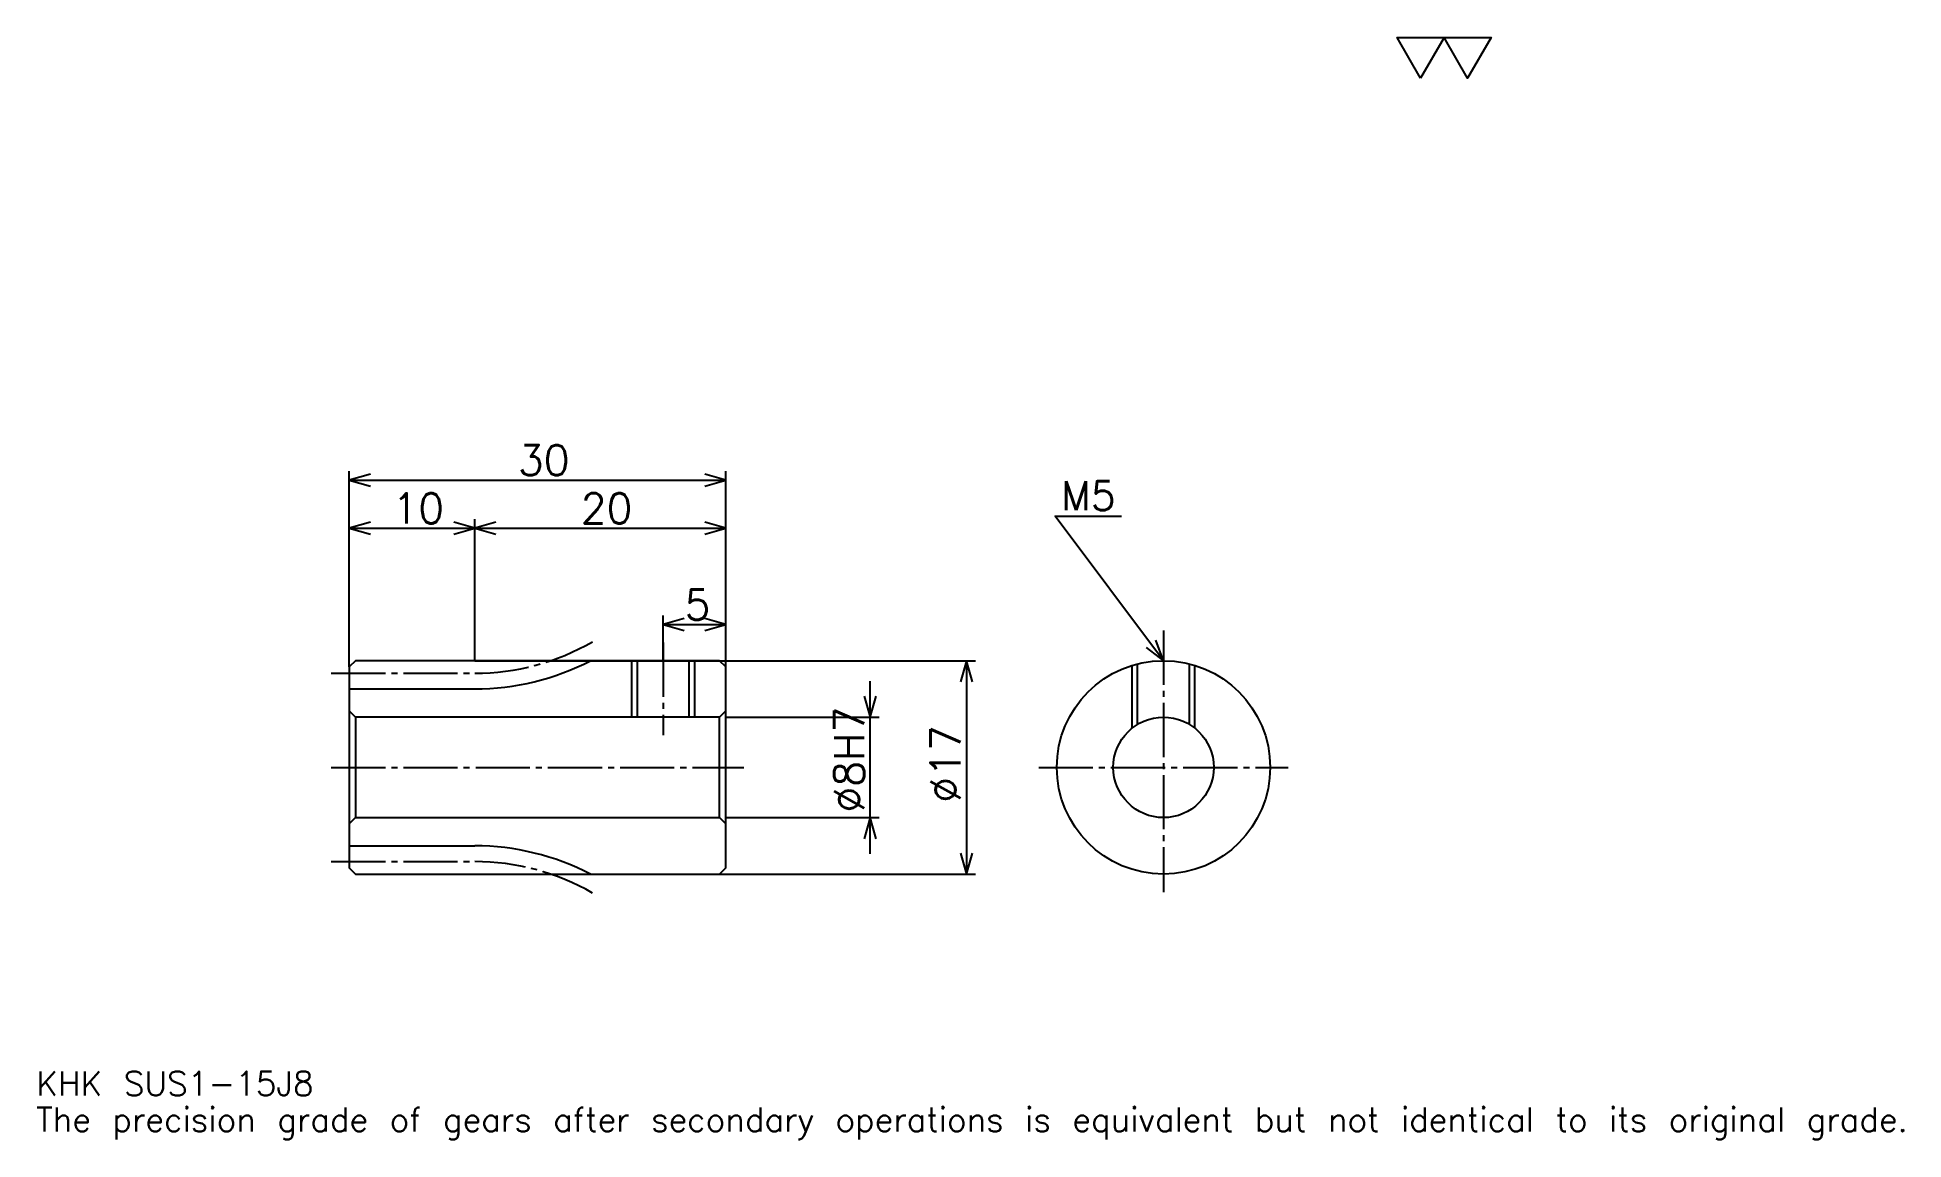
# Model space of a CAD drawing. Extents: x 5 to 154, y 2 to 90.
import ezdxf

# ---------------------------------------------------------------- set-up
doc = ezdxf.new("R2010")
doc.units = 0
doc.linetypes.add('DASHDOT', pattern=[5.755103, 4.316327, -0.479592, 0.479592, -0.479592])
doc.layers.get('0').update_dxf_attribs({"linetype": 'CONTINUOUS'})
doc.layers.add('DASHDOT', color=6, linetype='DASHDOT')
doc.styles.add('KANJI', font='TXT', dxfattribs={"bigfont": 'BIGFONT'})

msp = doc.modelspace()

# ---------------------------------------------------------------- linework, layer by layer
at = {"color": 5}
for p, q in [((29.734695, 39.913265), (29.734695, 55.020409)), ((29.734695, 54.301022), (59.734695, 54.301022)), ((59.734695, 39.913265), (59.734695, 55.020409)), ((39.734695, 39.913265), (39.734695, 51.183674)), ((29.734695, 50.464287), (39.734695, 50.464287)), ((39.734695, 50.464287), (59.734695, 50.464287)), ((54.734695, 39.913265), (54.734695, 43.510204)), ((54.734695, 42.790817), (59.734695, 42.790817)), ((29.734695, 39.413265), (29.734695, 39.913265)), ((39.734695, 39.913265), (59.734695, 39.913265)), ((54.734695, 39.913265), (54.734695, 39.913265)), ((54.734695, 39.913265), (54.734695, 39.913265)), ((59.734695, 39.913265), (79.637756, 39.913265)), ((59.734695, 39.413265), (59.734695, 39.913265)), ((78.918365, 39.913265), (78.918365, 22.913265)), ((71.244904, 24.535713), (71.244904, 38.290817)), ((59.734695, 35.413265), (71.964287, 35.413265)), ((59.734695, 27.413265), (71.964287, 27.413265)), ((39.734695, 22.913265), (59.734695, 22.913265)), ((59.734695, 22.913265), (79.637756, 22.913265))]:
    msp.add_line(p, q, dxfattribs=at)
at = {"color": 4}
for p, q in [((29.734695, 37.663265), (39.734695, 37.663265)), ((59.734695, 35.913265), (59.234695, 35.413265)), ((29.734695, 26.913265), (30.234695, 27.413265)), ((59.734695, 26.913265), (59.234695, 27.413265)), ((29.734695, 25.163265), (39.734695, 25.163265))]:
    msp.add_line(p, q, dxfattribs=at)
at = {"color": 7}
msp.add_lwpolyline([(115.102043, 86.32653), (113.231636, 89.568573), (120.713264, 89.568573), (118.842857, 86.32653), (116.97245, 89.568573), (115.102043, 86.32653)], dxfattribs=at)
at = {"color": 5}
for points in [[(31.413267, 54.780613), (29.734695, 54.301022), (31.413267, 53.82143)], [(58.056122, 53.82143), (59.734695, 54.301022), (58.056122, 54.780613)], [(31.413267, 50.943878), (29.734695, 50.464287), (31.413267, 49.984695)], [(38.056122, 49.984695), (39.734695, 50.464287), (38.056122, 50.943878)], [(41.413269, 50.943878), (39.734695, 50.464287), (41.413269, 49.984695)], [(58.056122, 49.984695), (59.734695, 50.464287), (58.056122, 50.943878)], [(94.612244, 39.913265), (85.979599, 51.42347), (91.255104, 51.42347)], [(56.413269, 43.270409), (54.734695, 42.790817), (56.413269, 42.311226)], [(58.056122, 42.311226), (59.734695, 42.790817), (58.056122, 43.270409)], [(93.221428, 40.968369), (94.612244, 39.913265), (93.988777, 41.543877)], [(79.397964, 38.234695), (78.918365, 39.913265), (78.438782, 38.234695)], [(70.765305, 37.091835), (71.244904, 35.413265), (71.724487, 37.091835)], [(71.724487, 25.734694), (71.244904, 27.413265), (70.765305, 25.734694)], [(78.438782, 24.591837), (78.918365, 22.913265), (79.397964, 24.591837)]]:
    msp.add_lwpolyline(points, dxfattribs=at)
at = {"color": 4}
for points in [[(39.734695, 39.913265), (39.734695, 39.913265), (30.234695, 39.913265), (29.734695, 39.413265), (29.734695, 26.913265)], [(29.734695, 26.913265), (29.734695, 23.413265), (30.234695, 22.913265), (39.734695, 22.913265), (39.734695, 22.913265), (39.734695, 22.913265), (59.234695, 22.913265), (59.734695, 23.413265), (59.734695, 39.413265), (59.234695, 39.913265), (39.734695, 39.913265), (39.734695, 39.913265)], [(52.234695, 39.913265), (52.234695, 35.413265)], [(52.669693, 39.913265), (52.669693, 35.413265)], [(56.799698, 39.913265), (56.799698, 35.413265)], [(57.234695, 39.913265), (57.234695, 35.413265)], [(92.112244, 34.535763), (92.112244, 39.537304)], [(92.547241, 34.839016), (92.547241, 39.658615)], [(96.677246, 34.839016), (96.677246, 39.658615)], [(97.112244, 34.535763), (97.112244, 39.537304)], [(29.734695, 35.913265), (30.234695, 35.413265), (30.234695, 27.413265), (59.234695, 27.413265), (59.234695, 35.413265), (30.234695, 35.413265)]]:
    msp.add_lwpolyline(points, dxfattribs=at)
for radius in [8.5, 4]:
    msp.add_circle((94.612244, 31.413265), radius, dxfattribs=at)
for centre, start, end in [((39.734695, 57.663265), 270, 297.43924009), ((39.734695, 5.163265), 62.56075991, 90)]:
    msp.add_arc(centre, 20, start, end, dxfattribs=at)
at = {"layer": 'DASHDOT', "color": 7}
for p, q in [((94.612244, 42.311226), (94.612244, 21.474491)), ((28.295919, 38.913265), (39.734695, 38.913265)), ((28.295919, 31.413265), (61.17347, 31.413265)), ((84.67347, 31.413265), (104.551025, 31.413265)), ((28.295919, 23.913265), (39.734695, 23.913265))]:
    msp.add_line(p, q, dxfattribs=at)
msp.add_lwpolyline([(54.734695, 41.352043), (54.734695, 33.974491)], dxfattribs=at)
for centre, start, end in [((39.734695, 57.663265), 270, 300.00000045), ((39.734695, 5.163265), 59.99999955, 90)]:
    msp.add_arc(centre, 18.75, start, end, dxfattribs=at)

# ---------------------------------------------------------------- texts
at = {"color": 7, "style": 'KANJI'}
for s, height, p in [('30', 2.397959, (43.176022, 54.684692)), ('M5', 2.302041, (86.459183, 51.903061)), ('10', 2.397959, (33.176022, 50.847961)), ('20', 2.397959, (48.176022, 50.847961)), ('5', 2.397959, (56.45536, 43.174492)), ('KHK SUS1-15J8', 1.918367, (4.795918, 5.27551)), ('The precision grade of gears after secondary operations is equivalent but not identical to its original grade.', 1.918367, (4.795918, 2.397959))]:
    msp.add_text(s, height=height, dxfattribs=at).set_placement(p)
for s, p in [('%%c8H7', (70.765305, 27.816326)), ('%%c17', (78.438782, 28.595663))]:
    msp.add_text(s, height=2.397959, rotation=90, dxfattribs=at).set_placement(p)

doc.saveas('drawing.dxf')
